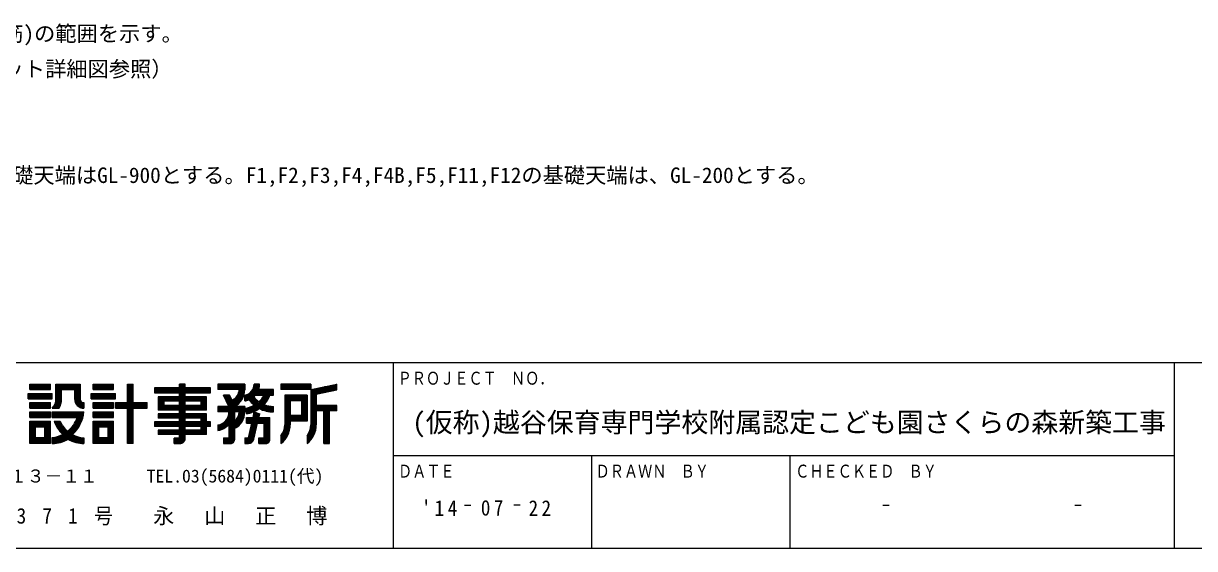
# Model space of a CAD drawing. Units: millimetres at full size, sheet at 1:200. Extents: x -919659 to 1109242, y -84607 to 904409.
# Drawn here: x -56008 to -22942, y -84607 to -69774 of the extents above; entities that cross this region are included whole.
import ezdxf
from ezdxf.enums import TextEntityAlignment as Align

# ---------------------------------------------------------------- set-up
doc = ezdxf.new("R2010")
doc.units = ezdxf.units.MM
doc.header["$LTSCALE"] = 200
doc.layers.add('0-F_通り芯', color=7, linetype='Continuous', lineweight=9)
doc.layers.add('7-8_', color=7, linetype='Continuous', lineweight=9)
doc.styles.add('ＭＳ ゴシック', font='')
doc.styles.get('ＭＳ ゴシック').set_extended_font_data('MS Gothic')

msp = doc.modelspace()

# ---------------------------------------------------------------- linework, layer by layer
at = {"layer": '7-8_', "color": 5, "lineweight": 5}
for p, q in [((1673.6, -79356.6), (-113726.4, -79356.6)), ((1673.6, -84606.6), (-113726.4, -84606.6))]:
    msp.add_line(p, q, dxfattribs=at)
at = {"layer": '7-8_', "color": 6, "lineweight": 20}
for p, q in [((-45568.7, -79356.6), (-45568.7, -84606.6)), ((-23518.7, -79356.6), (-23518.7, -84606.6)), ((-45568.7, -81981.6), (-23518.7, -81981.6)), ((-39968.7, -81981.6), (-39968.7, -84606.6)), ((-34368.7, -81981.6), (-34368.7, -84606.6)), ((-43554.8, -83381.6), (-43379.8, -83381.6)), ((-41982.5, -83381.6), (-42157.5, -83381.6)), ((-31743.7, -83381.6), (-31568.7, -83381.6)), ((-26318.7, -83381.6), (-26143.6, -83381.6))]:
    msp.add_line(p, q, dxfattribs=at)
at = {"layer": '7-8_', "color": 3, "lineweight": 13}
for p, q in [((-55823.2, -80116.8), (-55823.2, -79959.3)), ((-55823.2, -79959.3), (-55245.7, -79959.3)), ((-55245.7, -80116.8), (-55245.7, -79959.3)), ((-55088.2, -80379.2), (-55088.2, -79959.3)), ((-55088.2, -79959.3), (-54405.7, -79959.3)), ((-54405.7, -79959.3), (-54405.7, -80379.2)), ((-54038.2, -80116.8), (-54038.2, -79959.3)), ((-54038.2, -79959.3), (-53460.7, -79959.3)), ((-53460.7, -80116.8), (-53460.7, -79959.3)), ((-53066.9, -80484.3), (-53066.9, -79959.3)), ((-53066.9, -79959.3), (-52909.4, -79959.3)), ((-52909.4, -80484.3), (-52909.4, -79959.3)), ((-51596.9, -80064.3), (-51596.9, -79959.3)), ((-51439.4, -79959.3), (-51596.9, -79959.3)), ((-50520.7, -79959.3), (-50520.7, -80116.8)), ((-49759.5, -79959.3), (-50520.7, -79959.3)), ((-49759.5, -79959.3), (-49759.5, -80122.7)), ((-49339.4, -79959.3), (-49496.9, -79959.3)), ((-48735.7, -79959.3), (-48735.7, -80116.8)), ((-47895.7, -79959.3), (-48735.7, -79959.3)), ((-47895.7, -80116.8), (-47160.7, -79959.3)), ((-47895.7, -79959.3), (-47895.7, -81114.3)), ((-47160.7, -80119.9), (-47160.7, -79959.3)), ((-55875.7, -80221.8), (-55193.2, -80221.8)), ((-55875.7, -80379.2), (-55875.7, -80221.8)), ((-55823.2, -80116.8), (-55245.7, -80116.8)), ((-55193.2, -80379.2), (-55193.2, -80221.8)), ((-54930.7, -80379.2), (-54930.7, -80116.8)), ((-54930.7, -80116.8), (-54563.2, -80116.8)), ((-54563.2, -80116.8), (-54563.2, -80379.2)), ((-54090.7, -80221.8), (-53408.2, -80221.8)), ((-54090.7, -80379.2), (-54090.7, -80221.8)), ((-54038.2, -80116.8), (-53460.7, -80116.8)), ((-53408.2, -80379.2), (-53408.2, -80221.8)), ((-51596.9, -80064.3), (-52305.7, -80064.3)), ((-52305.7, -80064.3), (-52305.7, -80211.3)), ((-51596.9, -80211.3), (-52305.7, -80211.3)), ((-51596.9, -80316.3), (-52200.7, -80316.3)), ((-52200.7, -80316.3), (-52200.7, -80694.3)), ((-51596.9, -80316.3), (-51596.9, -80211.3)), ((-50730.7, -80211.3), (-51439.4, -80211.3)), ((-51439.4, -80316.3), (-51439.4, -80211.3)), ((-50835.7, -80316.3), (-51439.4, -80316.3)), ((-50835.7, -80694.3), (-50835.7, -80316.3)), ((-50730.7, -80211.3), (-50730.7, -80064.3)), ((-49916.9, -80116.8), (-50520.7, -80116.8)), ((-50205.7, -80589.3), (-50363.2, -80274.3)), ((-50187.1, -80274.3), (-50363.2, -80274.3)), ((-50118.8, -80410.8), (-50187.1, -80274.3)), ((-49759.5, -80433.5), (-49759.5, -80274.3)), ((-49458, -80274.3), (-49219.6, -80274.3)), ((-48945.7, -80116.8), (-49366.1, -80116.8)), ((-49050.7, -80274.3), (-48945.7, -80274.3)), ((-48945.7, -80274.3), (-48945.7, -80116.8)), ((-47895.7, -80116.8), (-48735.7, -80116.8)), ((-48630.7, -80274.3), (-48630.7, -81114.3)), ((-48000.7, -80274.3), (-48630.7, -80274.3)), ((-48000.7, -80274.3), (-48000.7, -81009.3)), ((-47738.2, -80245.9), (-47160.7, -80119.9)), ((-47738.2, -80245.9), (-47738.2, -80563)), ((-55875.7, -80379.2), (-55193.2, -80379.2)), ((-55823.2, -80641.8), (-55823.2, -80484.3)), ((-55823.2, -80484.3), (-55245.7, -80484.3)), ((-55823.2, -80641.8), (-55245.7, -80641.8)), ((-55245.7, -80641.8), (-55245.7, -80484.3)), ((-55193.2, -80641.8), (-54999.1, -80641.8)), ((-54300.7, -80484.3), (-54300.7, -80641.8)), ((-54090.7, -80379.2), (-53408.2, -80379.2)), ((-54038.2, -80484.3), (-53460.7, -80484.3)), ((-54038.2, -80641.8), (-54038.2, -80484.3)), ((-54038.2, -80641.8), (-53460.7, -80641.8)), ((-53460.7, -80641.8), (-53460.7, -80484.3)), ((-53408.2, -80641.8), (-53408.2, -80484.3)), ((-53408.2, -80484.3), (-53066.9, -80484.3)), ((-53408.2, -80641.8), (-53066.9, -80641.8)), ((-53066.9, -81639.3), (-53066.9, -80641.8)), ((-52909.4, -80484.3), (-52515.7, -80484.3)), ((-52909.4, -81639.3), (-52909.4, -80641.8)), ((-52909.4, -80641.8), (-52515.7, -80641.8)), ((-52515.7, -80641.8), (-52515.7, -80484.3)), ((-51596.9, -80442.3), (-52043.2, -80442.3)), ((-52043.2, -80442.3), (-52043.2, -80568.3)), ((-51596.9, -80568.3), (-52043.2, -80568.3)), ((-51596.9, -80568.3), (-51596.9, -80442.3)), ((-50993.2, -80442.3), (-51439.4, -80442.3)), ((-51439.4, -80568.3), (-51439.4, -80442.3)), ((-50993.2, -80568.3), (-51439.4, -80568.3)), ((-50993.2, -80568.3), (-50993.2, -80442.3)), ((-50205.7, -80589.3), (-50520.7, -80589.3)), ((-50520.7, -80589.3), (-50520.7, -80746.8)), ((-49759.5, -80589.3), (-50048.2, -80589.3)), ((-49759.5, -80431.8), (-49746.6, -80431.8)), ((-49759.5, -80589.3), (-49759.5, -80746.8)), ((-49707, -80799.3), (-49707, -80641.8)), ((-49642.9, -80404.1), (-49640.8, -80404.8)), ((-49506.4, -80545.9), (-49506.4, -80551.2)), ((-49356.8, -80458.6), (-49360.7, -80458.6)), ((-49354.1, -80650.4), (-49349.2, -80650.4)), ((-49212.8, -80539.2), (-49212.8, -80539.5)), ((-48945.7, -80746.8), (-48945.7, -80589.3)), ((-48158.2, -80431.8), (-48158.2, -80851.8)), ((-47160.7, -80563), (-47738.2, -80563)), ((-47160.7, -80720.5), (-47160.7, -80563)), ((-55823.2, -80904.3), (-55823.2, -80746.8)), ((-55823.2, -80746.8), (-55245.7, -80746.8)), ((-55823.2, -80904.3), (-55245.7, -80904.3)), ((-55823.2, -81639.3), (-55823.2, -81009.3)), ((-55823.2, -81009.3), (-55245.7, -81009.3)), ((-55245.7, -80904.3), (-55245.7, -80746.8)), ((-55245.7, -81639.3), (-55245.7, -81009.3)), ((-55193.2, -80746.8), (-54300.7, -80746.8)), ((-55193.2, -80904.3), (-55193.2, -80746.8)), ((-55193.2, -80904.3), (-54492.8, -80904.3)), ((-55140.3, -81009.3), (-54970.9, -81009.3)), ((-54038.2, -80746.8), (-53460.7, -80746.8)), ((-54038.2, -80904.3), (-54038.2, -80746.8)), ((-54038.2, -80904.3), (-53460.7, -80904.3)), ((-54038.2, -81009.3), (-53460.7, -81009.3)), ((-54038.2, -81639.3), (-54038.2, -81009.3)), ((-53460.7, -80904.3), (-53460.7, -80746.8)), ((-53460.7, -81639.3), (-53460.7, -81009.3)), ((-51596.9, -80694.3), (-52200.7, -80694.3)), ((-51596.9, -80799.3), (-52200.7, -80799.3)), ((-52200.7, -80799.3), (-52200.7, -80925.3)), ((-51596.9, -80925.3), (-52200.7, -80925.3)), ((-51596.9, -80799.3), (-51596.9, -80694.3)), ((-51596.9, -81030.3), (-51596.9, -80925.3)), ((-50835.7, -80694.3), (-51439.4, -80694.3)), ((-51439.4, -80799.3), (-51439.4, -80694.3)), ((-50835.7, -80799.3), (-51439.4, -80799.3)), ((-50993.2, -80925.3), (-51439.4, -80925.3)), ((-51439.4, -81030.3), (-51439.4, -80925.3)), ((-50993.2, -81030.3), (-50993.2, -80925.3)), ((-50835.7, -81030.3), (-50835.7, -80799.3)), ((-50205.7, -80746.8), (-50520.7, -80746.8)), ((-50048.2, -80746.8), (-50048.2, -81002.6)), ((-49916.9, -80746.8), (-50048.2, -80746.8)), ((-49707, -80904.3), (-49521.2, -80904.3)), ((-49707, -81061.8), (-49707, -80904.3)), ((-49521.2, -80904.3), (-49496.9, -80746.8)), ((-49496.9, -80746.8), (-49335.3, -80799.3)), ((-49359.5, -80904.3), (-49335.3, -80799.3)), ((-49359.5, -80904.3), (-49050.7, -80904.3)), ((-49050.7, -81534.3), (-49050.7, -80904.3)), ((-48960.3, -80746.8), (-48945.7, -80746.8)), ((-48158.2, -80851.8), (-48473.2, -80851.8)), ((-48473.2, -81009.3), (-48473.2, -81114.3)), ((-48000.7, -81009.3), (-48473.2, -81009.3)), ((-47738.2, -80720.5), (-47738.2, -81114.3)), ((-47528.2, -80720.5), (-47738.2, -80720.5)), ((-47528.2, -81639.3), (-47528.2, -80720.5)), ((-47160.7, -80720.5), (-47370.7, -80720.5)), ((-47370.7, -81639.3), (-47370.7, -80720.5)), ((-55665.7, -81481.8), (-55665.7, -81166.8)), ((-55665.7, -81166.8), (-55403.2, -81166.8)), ((-55403.2, -81481.8), (-55403.2, -81166.8)), ((-54763.4, -81290.4), (-54756.8, -81290.4)), ((-53880.7, -81481.8), (-53880.7, -81166.8)), ((-53880.7, -81166.8), (-53618.2, -81166.8)), ((-53618.2, -81481.8), (-53618.2, -81166.8)), ((-51596.9, -81030.3), (-52305.7, -81030.3)), ((-52305.7, -81030.3), (-52305.7, -81156.3)), ((-51596.9, -81156.3), (-52305.7, -81156.3)), ((-51596.9, -81261.3), (-52200.7, -81261.3)), ((-52200.7, -81261.3), (-52200.7, -81387.3)), ((-51596.9, -81261.3), (-51596.9, -81156.3)), ((-50993.2, -81030.3), (-51439.4, -81030.3)), ((-50993.2, -81156.3), (-51439.4, -81156.3)), ((-51439.4, -81261.3), (-51439.4, -81156.3)), ((-50993.2, -81261.3), (-51439.4, -81261.3)), ((-50993.2, -81261.3), (-50993.2, -81156.3)), ((-50730.7, -81030.3), (-50835.7, -81030.3)), ((-50835.7, -81387.3), (-50835.7, -81156.3)), ((-50730.7, -81156.3), (-50835.7, -81156.3)), ((-50730.7, -81156.3), (-50730.7, -81030.3)), ((-50520.7, -81114.3), (-50520.7, -81271.8)), ((-50205.7, -81099), (-50205.7, -81481.8)), ((-50048.2, -81219.3), (-50048.2, -81534.3)), ((-49707, -81061.8), (-49557.5, -81061.8)), ((-49654.5, -81481.8), (-49557.5, -81061.8)), ((-49501, -81517.2), (-49395.9, -81061.8)), ((-49395.9, -81061.8), (-49208.2, -81061.8)), ((-49208.2, -81481.8), (-49208.2, -81061.8)), ((-55245.7, -81639.3), (-55823.2, -81639.3)), ((-55403.2, -81481.8), (-55665.7, -81481.8)), ((-55193.2, -81639.3), (-55193.2, -81469.4)), ((-54901.3, -81377.9), (-54901.3, -81384.2)), ((-54749.8, -81514.6), (-54744.1, -81514.6)), ((-54623.1, -81383.4), (-54623.1, -81387)), ((-54300.7, -81480), (-54300.7, -81639.3)), ((-53460.7, -81639.3), (-54038.2, -81639.3)), ((-53618.2, -81481.8), (-53880.7, -81481.8)), ((-52909.4, -81639.3), (-53066.9, -81639.3)), ((-51596.9, -81387.3), (-52200.7, -81387.3)), ((-51754.4, -81639.3), (-51754.4, -81492.3)), ((-51596.9, -81492.3), (-51754.4, -81492.3)), ((-51754.4, -81639.3), (-51579.6, -81639.3)), ((-51596.9, -81492.3), (-51596.9, -81387.3)), ((-50835.7, -81387.3), (-51439.4, -81387.3)), ((-51439.4, -81492.3), (-51439.4, -81387.3)), ((-50363.2, -81481.8), (-50363.2, -81639.3)), ((-50363.2, -81481.8), (-50205.7, -81481.8)), ((-50363.2, -81639.3), (-50153.2, -81639.3)), ((-49759.5, -81481.8), (-49654.5, -81481.8)), ((-49365.7, -81481.8), (-49208.2, -81481.8)), ((-49365.7, -81639.3), (-49365.7, -81481.8)), ((-49365.7, -81639.3), (-49155.7, -81639.3)), ((-48735.7, -81420.4), (-48735.7, -81639.3)), ((-48000.7, -81420.4), (-48000.7, -81639.3)), ((-47528.2, -81639.3), (-47370.7, -81639.3))]:
    msp.add_line(p, q, dxfattribs=at)
at = {"layer": '7-8_'}
for p, q in [((-55823.2, -79963.3), (-55245.7, -79963.3)), ((-55823.2, -79998.3), (-55245.7, -79998.3)), ((-55088.2, -79963.3), (-54405.7, -79963.3)), ((-55088.2, -79998.3), (-54405.7, -79998.3)), ((-54038.2, -79963.3), (-53460.7, -79963.3)), ((-54038.2, -79998.3), (-53460.7, -79998.3)), ((-53066.9, -79963.3), (-52909.4, -79963.3)), ((-53066.9, -79998.3), (-52909.4, -79998.3)), ((-51596.9, -79963.3), (-51439.4, -79963.3)), ((-51596.9, -79998.3), (-51439.4, -79998.3)), ((-50520.7, -79963.3), (-49759.5, -79963.3)), ((-50520.7, -79998.3), (-49759.5, -79998.3)), ((-49499.3, -79998.3), (-49341, -79998.3)), ((-49497, -79963.3), (-49339.5, -79963.3)), ((-48735.7, -79963.3), (-47895.7, -79963.3)), ((-48735.7, -79998.3), (-47895.7, -79998.3)), ((-47342.7, -79998.3), (-47160.7, -79998.3)), ((-47179.4, -79963.3), (-47160.7, -79963.3)), ((-55875.7, -80243.3), (-55193.2, -80243.3)), ((-55875.7, -80278.3), (-55193.2, -80278.3)), ((-55875.7, -80313.3), (-55193.2, -80313.3)), ((-55875.7, -80348.3), (-55193.2, -80348.3)), ((-55823.2, -80033.3), (-55245.7, -80033.3)), ((-55823.2, -80068.3), (-55245.7, -80068.3)), ((-55823.2, -80103.3), (-55245.7, -80103.3)), ((-55088.2, -80033.3), (-54405.7, -80033.3)), ((-55088.2, -80068.3), (-54405.7, -80068.3)), ((-55088.2, -80103.3), (-54405.7, -80103.3)), ((-55088.2, -80138.3), (-54930.7, -80138.3)), ((-55088.2, -80173.3), (-54930.7, -80173.3)), ((-55088.2, -80208.3), (-54930.7, -80208.3)), ((-55088.2, -80243.3), (-54930.7, -80243.3)), ((-55088.2, -80278.3), (-54930.7, -80278.3)), ((-55088.2, -80313.3), (-54930.7, -80313.3)), ((-55088.2, -80348.3), (-54930.7, -80348.3)), ((-54563.2, -80138.3), (-54405.7, -80138.3)), ((-54563.2, -80173.3), (-54405.7, -80173.3)), ((-54563.2, -80208.3), (-54405.7, -80208.3)), ((-54563.2, -80243.3), (-54405.7, -80243.3)), ((-54563.2, -80278.3), (-54405.7, -80278.3)), ((-54563.2, -80313.3), (-54405.7, -80313.3)), ((-54563.2, -80348.3), (-54405.7, -80348.3)), ((-54090.7, -80243.3), (-53408.2, -80243.3)), ((-54090.7, -80278.3), (-53408.2, -80278.3)), ((-54090.7, -80313.3), (-53408.2, -80313.3)), ((-54090.7, -80348.3), (-53408.2, -80348.3)), ((-54038.2, -80033.3), (-53460.7, -80033.3)), ((-54038.2, -80068.3), (-53460.7, -80068.3)), ((-54038.2, -80103.3), (-53460.7, -80103.3)), ((-53066.9, -80033.3), (-52909.4, -80033.3)), ((-53066.9, -80068.3), (-52909.4, -80068.3)), ((-53066.9, -80103.3), (-52909.4, -80103.3)), ((-53066.9, -80138.3), (-52909.4, -80138.3)), ((-53066.9, -80173.3), (-52909.4, -80173.3)), ((-53066.9, -80208.3), (-52909.4, -80208.3)), ((-53066.9, -80243.3), (-52909.4, -80243.3)), ((-53066.9, -80278.3), (-52909.4, -80278.3)), ((-53066.9, -80313.3), (-52909.4, -80313.3)), ((-53066.9, -80348.3), (-52909.4, -80348.3)), ((-52305.7, -80068.3), (-50730.7, -80068.3)), ((-52305.7, -80103.3), (-50730.7, -80103.3)), ((-52305.7, -80138.3), (-50730.7, -80138.3)), ((-52305.7, -80173.3), (-50730.7, -80173.3)), ((-52305.7, -80208.3), (-50730.7, -80208.3)), ((-52200.7, -80348.3), (-50835.7, -80348.3)), ((-51596.9, -80033.3), (-51439.4, -80033.3)), ((-51596.9, -80243.3), (-51439.4, -80243.3)), ((-51596.9, -80278.3), (-51439.4, -80278.3)), ((-51596.9, -80313.3), (-51439.4, -80313.3)), ((-50520.7, -80033.3), (-49759.5, -80033.3)), ((-50520.7, -80068.3), (-49759.5, -80068.3)), ((-50520.7, -80103.3), (-49759.5, -80103.3)), ((-50361.2, -80278.3), (-50185.1, -80278.3)), ((-50343.7, -80313.3), (-50167.6, -80313.3)), ((-50326.2, -80348.3), (-50150.1, -80348.3)), ((-50018.3, -80348.3), (-49811.6, -80348.3)), ((-49985.7, -80313.3), (-49796.3, -80313.3)), ((-49961.5, -80278.3), (-49783.9, -80278.3)), ((-49943.4, -80243.3), (-49774.1, -80243.3)), ((-49930.5, -80208.3), (-49766.9, -80208.3)), ((-49922, -80173.3), (-49762.1, -80173.3)), ((-49917.7, -80138.3), (-49759.7, -80138.3)), ((-49759.5, -80278.3), (-49461.6, -80278.3)), ((-49759.5, -80313.3), (-49496.4, -80313.3)), ((-49759.5, -80348.3), (-49481.9, -80348.3)), ((-49669.2, -80243.3), (-48945.7, -80243.3)), ((-49615.8, -80208.3), (-48945.7, -80208.3)), ((-49579, -80173.3), (-48945.7, -80173.3)), ((-49551.6, -80138.3), (-48945.7, -80138.3)), ((-49531.1, -80103.3), (-49361.7, -80103.3)), ((-49516.1, -80068.3), (-49352.1, -80068.3)), ((-49505.6, -80033.3), (-49345.2, -80033.3)), ((-49260.2, -80348.3), (-49080.3, -80348.3)), ((-49239.1, -80313.3), (-49065, -80313.3)), ((-49221.4, -80278.3), (-49052, -80278.3)), ((-48735.7, -80033.3), (-47895.7, -80033.3)), ((-48735.7, -80068.3), (-47895.7, -80068.3)), ((-48735.7, -80103.3), (-47895.7, -80103.3)), ((-48630.7, -80278.3), (-48000.7, -80278.3)), ((-48630.7, -80313.3), (-48000.7, -80313.3)), ((-48630.7, -80348.3), (-48000.7, -80348.3)), ((-47895.7, -80138.3), (-47245, -80138.3)), ((-47895.7, -80173.3), (-47405.4, -80173.3)), ((-47895.7, -80208.3), (-47565.8, -80208.3)), ((-47895.7, -80243.3), (-47726.2, -80243.3)), ((-47895.7, -80278.3), (-47738.2, -80278.3)), ((-47895.7, -80313.3), (-47738.2, -80313.3)), ((-47895.7, -80348.3), (-47738.2, -80348.3)), ((-47832.7, -80103.3), (-47160.7, -80103.3)), ((-47669.4, -80068.3), (-47160.7, -80068.3)), ((-47506, -80033.3), (-47160.7, -80033.3)), ((-55823.2, -80488.3), (-55245.7, -80488.3)), ((-55823.2, -80523.3), (-55245.7, -80523.3)), ((-55823.2, -80558.3), (-55245.7, -80558.3)), ((-55823.2, -80593.3), (-55245.7, -80593.3)), ((-55823.2, -80628.3), (-55245.7, -80628.3)), ((-55180.9, -80628.3), (-54991.8, -80628.3)), ((-55154.1, -80593.3), (-54975.1, -80593.3)), ((-55132.9, -80558.3), (-54961.3, -80558.3)), ((-55116.5, -80523.3), (-54950.3, -80523.3)), ((-55104.1, -80488.3), (-54941.8, -80488.3)), ((-55095.5, -80453.3), (-54935.8, -80453.3)), ((-55090.2, -80418.3), (-54932.1, -80418.3)), ((-55088.2, -80383.3), (-54930.7, -80383.3)), ((-54563.2, -80383.3), (-54405.7, -80383.3)), ((-54560.3, -80418.3), (-54398.2, -80418.3)), ((-54552.6, -80453.3), (-54375.2, -80453.3)), ((-54539.5, -80488.3), (-54300.7, -80488.3)), ((-54520.2, -80523.3), (-54300.7, -80523.3)), ((-54492.7, -80558.3), (-54300.7, -80558.3)), ((-54452.7, -80593.3), (-54300.7, -80593.3)), ((-54383.8, -80628.3), (-54300.7, -80628.3)), ((-54038.2, -80488.3), (-53460.7, -80488.3)), ((-54038.2, -80523.3), (-53460.7, -80523.3)), ((-54038.2, -80558.3), (-53460.7, -80558.3)), ((-54038.2, -80593.3), (-53460.7, -80593.3)), ((-54038.2, -80628.3), (-53460.7, -80628.3)), ((-53408.2, -80488.3), (-52515.7, -80488.3)), ((-53408.2, -80523.3), (-52515.7, -80523.3)), ((-53408.2, -80558.3), (-52515.7, -80558.3)), ((-53408.2, -80593.3), (-52515.7, -80593.3)), ((-53408.2, -80628.3), (-52515.7, -80628.3)), ((-53066.9, -80383.3), (-52909.4, -80383.3)), ((-53066.9, -80418.3), (-52909.4, -80418.3)), ((-53066.9, -80453.3), (-52909.4, -80453.3)), ((-53066.9, -80663.3), (-52909.4, -80663.3)), ((-52200.7, -80383.3), (-50835.7, -80383.3)), ((-52200.7, -80418.3), (-50835.7, -80418.3)), ((-52200.7, -80453.3), (-52043.2, -80453.3)), ((-52200.7, -80488.3), (-52043.2, -80488.3)), ((-52200.7, -80523.3), (-52043.2, -80523.3)), ((-52200.7, -80558.3), (-52043.2, -80558.3)), ((-52200.7, -80593.3), (-50835.7, -80593.3)), ((-52200.7, -80628.3), (-50835.7, -80628.3)), ((-52200.7, -80663.3), (-50835.7, -80663.3)), ((-51596.9, -80453.3), (-51439.4, -80453.3)), ((-51596.9, -80488.3), (-51439.4, -80488.3)), ((-51596.9, -80523.3), (-51439.4, -80523.3)), ((-51596.9, -80558.3), (-51439.4, -80558.3)), ((-50993.2, -80453.3), (-50835.7, -80453.3)), ((-50993.2, -80488.3), (-50835.7, -80488.3)), ((-50993.2, -80523.3), (-50835.7, -80523.3)), ((-50993.2, -80558.3), (-50835.7, -80558.3)), ((-50520.7, -80593.3), (-49759.5, -80593.3)), ((-50520.7, -80628.3), (-49759.5, -80628.3)), ((-50520.7, -80663.3), (-49759.5, -80663.3)), ((-50308.7, -80383.3), (-50132.6, -80383.3)), ((-50291.2, -80418.3), (-49852.3, -80418.3)), ((-50273.7, -80453.3), (-49878.6, -80453.3)), ((-50256.2, -80488.3), (-49910, -80488.3)), ((-50238.7, -80523.3), (-49948, -80523.3)), ((-50221.2, -80558.3), (-49994.9, -80558.3)), ((-50064, -80383.3), (-49830.2, -80383.3)), ((-49759.5, -80383.3), (-49449.4, -80383.3)), ((-49759.5, -80418.3), (-49684.7, -80418.3)), ((-49707, -80663.3), (-49371.4, -80663.3)), ((-49660.8, -80628.3), (-48945.7, -80628.3)), ((-49630.4, -80418.3), (-49411.9, -80418.3)), ((-49601.2, -80453.3), (-49368.1, -80453.3)), ((-49577.2, -80593.3), (-48945.7, -80593.3)), ((-49568.8, -80488.3), (-49167.5, -80488.3)), ((-49532.4, -80523.3), (-49197.7, -80523.3)), ((-49516.9, -80558.3), (-49159.5, -80558.3)), ((-49350.8, -80453.3), (-49141.2, -80453.3)), ((-49323.2, -80663.3), (-48945.7, -80663.3)), ((-49315.1, -80418.3), (-49118.1, -80418.3)), ((-49285.3, -80383.3), (-49097.9, -80383.3)), ((-48630.7, -80383.3), (-48000.7, -80383.3)), ((-48630.7, -80418.3), (-48000.7, -80418.3)), ((-48630.7, -80453.3), (-48473.2, -80453.3)), ((-48630.7, -80488.3), (-48473.2, -80488.3)), ((-48630.7, -80523.3), (-48473.2, -80523.3)), ((-48630.7, -80558.3), (-48473.2, -80558.3)), ((-48630.7, -80593.3), (-48473.2, -80593.3)), ((-48630.7, -80628.3), (-48473.2, -80628.3)), ((-48630.7, -80663.3), (-48473.2, -80663.3)), ((-48158.2, -80453.3), (-48000.7, -80453.3)), ((-48158.2, -80488.3), (-48000.7, -80488.3)), ((-48158.2, -80523.3), (-48000.7, -80523.3)), ((-48158.2, -80558.3), (-48000.7, -80558.3)), ((-48158.2, -80593.3), (-48000.7, -80593.3)), ((-48158.2, -80628.3), (-48000.7, -80628.3)), ((-48158.2, -80663.3), (-48000.7, -80663.3)), ((-47895.7, -80383.3), (-47738.2, -80383.3)), ((-47895.7, -80418.3), (-47738.2, -80418.3)), ((-47895.7, -80453.3), (-47738.2, -80453.3)), ((-47895.7, -80488.3), (-47738.2, -80488.3)), ((-47895.7, -80523.3), (-47738.2, -80523.3)), ((-47895.7, -80558.3), (-47738.2, -80558.3)), ((-47895.7, -80593.3), (-47160.7, -80593.3)), ((-47895.7, -80628.3), (-47160.7, -80628.3)), ((-47895.7, -80663.3), (-47160.7, -80663.3)), ((-55823.2, -80768.3), (-55245.7, -80768.3)), ((-55823.2, -80803.3), (-55245.7, -80803.3)), ((-55823.2, -80838.3), (-55245.7, -80838.3)), ((-55823.2, -80873.3), (-55245.7, -80873.3)), ((-55193.2, -80768.3), (-54303, -80768.3)), ((-55193.2, -80803.3), (-54307.7, -80803.3)), ((-55193.2, -80838.3), (-54313.7, -80838.3)), ((-55193.2, -80873.3), (-54321.1, -80873.3)), ((-54520.5, -80978.3), (-54351.6, -80978.3)), ((-54506.4, -80943.3), (-54340, -80943.3)), ((-54494.1, -80908.3), (-54329.9, -80908.3)), ((-54038.2, -80768.3), (-53460.7, -80768.3)), ((-54038.2, -80803.3), (-53460.7, -80803.3)), ((-54038.2, -80838.3), (-53460.7, -80838.3)), ((-54038.2, -80873.3), (-53460.7, -80873.3)), ((-53066.9, -80698.3), (-52909.4, -80698.3)), ((-53066.9, -80733.3), (-52909.4, -80733.3)), ((-53066.9, -80768.3), (-52909.4, -80768.3)), ((-53066.9, -80803.3), (-52909.4, -80803.3)), ((-53066.9, -80838.3), (-52909.4, -80838.3)), ((-53066.9, -80873.3), (-52909.4, -80873.3)), ((-53066.9, -80908.3), (-52909.4, -80908.3)), ((-53066.9, -80943.3), (-52909.4, -80943.3)), ((-53066.9, -80978.3), (-52909.4, -80978.3)), ((-52200.7, -80803.3), (-50835.7, -80803.3)), ((-52200.7, -80838.3), (-50835.7, -80838.3)), ((-52200.7, -80873.3), (-50835.7, -80873.3)), ((-52200.7, -80908.3), (-50835.7, -80908.3)), ((-51596.9, -80698.3), (-51439.4, -80698.3)), ((-51596.9, -80733.3), (-51439.4, -80733.3)), ((-51596.9, -80768.3), (-51439.4, -80768.3)), ((-51596.9, -80943.3), (-51439.4, -80943.3)), ((-51596.9, -80978.3), (-51439.4, -80978.3)), ((-50993.2, -80943.3), (-50835.7, -80943.3)), ((-50993.2, -80978.3), (-50835.7, -80978.3)), ((-50520.7, -80698.3), (-49759.5, -80698.3)), ((-50520.7, -80733.3), (-49759.5, -80733.3)), ((-50283.1, -80978.3), (-50048.2, -80978.3)), ((-50258.8, -80943.3), (-50048.2, -80943.3)), ((-50240, -80908.3), (-50048.2, -80908.3)), ((-50225.8, -80873.3), (-50048.2, -80873.3)), ((-50215.5, -80838.3), (-50048.2, -80838.3)), ((-50209, -80803.3), (-50048.2, -80803.3)), ((-50205.9, -80768.3), (-50048.2, -80768.3)), ((-50018.3, -80978.3), (-49811.6, -80978.3)), ((-49985.7, -80943.3), (-49796.3, -80943.3)), ((-49961.5, -80908.3), (-49783.9, -80908.3)), ((-49943.4, -80873.3), (-49774.1, -80873.3)), ((-49930.5, -80838.3), (-49766.9, -80838.3)), ((-49922, -80803.3), (-49762.1, -80803.3)), ((-49917.7, -80768.3), (-49759.7, -80768.3)), ((-49707, -80698.3), (-49424.3, -80698.3)), ((-49707, -80733.3), (-49489.3, -80733.3)), ((-49707, -80768.3), (-49576.1, -80768.3)), ((-49707, -80908.3), (-49050.7, -80908.3)), ((-49707, -80943.3), (-49050.7, -80943.3)), ((-49707, -80978.3), (-49050.7, -80978.3)), ((-49516.4, -80873.3), (-49352.4, -80873.3)), ((-49511, -80838.3), (-49344.3, -80838.3)), ((-49505.6, -80803.3), (-49336.2, -80803.3)), ((-49500.3, -80768.3), (-49430.7, -80768.3)), ((-49238.2, -80698.3), (-48945.7, -80698.3)), ((-49105.1, -80733.3), (-48945.7, -80733.3)), ((-48630.7, -80698.3), (-48473.2, -80698.3)), ((-48630.7, -80733.3), (-48473.2, -80733.3)), ((-48630.7, -80768.3), (-48473.2, -80768.3)), ((-48630.7, -80803.3), (-48473.2, -80803.3)), ((-48630.7, -80838.3), (-48473.2, -80838.3)), ((-48630.7, -80873.3), (-48000.7, -80873.3)), ((-48630.7, -80908.3), (-48000.7, -80908.3)), ((-48630.7, -80943.3), (-48000.7, -80943.3)), ((-48630.7, -80978.3), (-48000.7, -80978.3)), ((-48158.2, -80698.3), (-48000.7, -80698.3)), ((-48158.2, -80733.3), (-48000.7, -80733.3)), ((-48158.2, -80768.3), (-48000.7, -80768.3)), ((-48158.2, -80803.3), (-48000.7, -80803.3)), ((-48158.2, -80838.3), (-48000.7, -80838.3)), ((-47895.7, -80698.3), (-47160.7, -80698.3)), ((-47895.7, -80733.3), (-47738.2, -80733.3)), ((-47895.7, -80768.3), (-47738.2, -80768.3)), ((-47895.7, -80803.3), (-47738.2, -80803.3)), ((-47895.7, -80838.3), (-47738.2, -80838.3)), ((-47895.7, -80873.3), (-47738.2, -80873.3)), ((-47895.7, -80908.3), (-47738.2, -80908.3)), ((-47895.7, -80943.3), (-47738.2, -80943.3)), ((-47895.7, -80978.3), (-47738.2, -80978.3)), ((-47528.2, -80733.3), (-47370.7, -80733.3)), ((-47528.2, -80768.3), (-47370.7, -80768.3)), ((-47528.2, -80803.3), (-47370.7, -80803.3)), ((-47528.2, -80838.3), (-47370.7, -80838.3)), ((-47528.2, -80873.3), (-47370.7, -80873.3)), ((-47528.2, -80908.3), (-47370.7, -80908.3)), ((-47528.2, -80943.3), (-47370.7, -80943.3)), ((-47528.2, -80978.3), (-47370.7, -80978.3)), ((-55823.2, -81013.3), (-55245.7, -81013.3)), ((-55823.2, -81048.3), (-55245.7, -81048.3)), ((-55823.2, -81083.3), (-55245.7, -81083.3)), ((-55823.2, -81118.3), (-55245.7, -81118.3)), ((-55823.2, -81153.3), (-55245.7, -81153.3)), ((-55823.2, -81188.3), (-55665.7, -81188.3)), ((-55823.2, -81223.3), (-55665.7, -81223.3)), ((-55823.2, -81258.3), (-55665.7, -81258.3)), ((-55823.2, -81293.3), (-55665.7, -81293.3)), ((-55823.2, -81328.3), (-55665.7, -81328.3)), ((-55403.2, -81188.3), (-55245.7, -81188.3)), ((-55403.2, -81223.3), (-55245.7, -81223.3)), ((-55403.2, -81258.3), (-55245.7, -81258.3)), ((-55403.2, -81293.3), (-55245.7, -81293.3)), ((-55403.2, -81328.3), (-55245.7, -81328.3)), ((-55138.8, -81013.3), (-54969.2, -81013.3)), ((-55125.4, -81048.3), (-54952.6, -81048.3)), ((-55110.4, -81083.3), (-54933.8, -81083.3)), ((-55093.7, -81118.3), (-54912.6, -81118.3)), ((-55075.1, -81153.3), (-54888.9, -81153.3)), ((-55054.7, -81188.3), (-54862.3, -81188.3)), ((-55032.1, -81223.3), (-54832.3, -81223.3)), ((-55007.2, -81258.3), (-54798.4, -81258.3)), ((-54979.8, -81293.3), (-54534.3, -81293.3)), ((-54949.6, -81328.3), (-54566.1, -81328.3)), ((-54719.5, -81258.3), (-54505.4, -81258.3)), ((-54683.6, -81223.3), (-54479.1, -81223.3)), ((-54651.7, -81188.3), (-54455.1, -81188.3)), ((-54623.3, -81153.3), (-54433.3, -81153.3)), ((-54597.8, -81118.3), (-54413.5, -81118.3)), ((-54575.1, -81083.3), (-54395.5, -81083.3)), ((-54554.7, -81048.3), (-54379.2, -81048.3)), ((-54536.6, -81013.3), (-54364.6, -81013.3)), ((-54038.2, -81013.3), (-53460.7, -81013.3)), ((-54038.2, -81048.3), (-53460.7, -81048.3)), ((-54038.2, -81083.3), (-53460.7, -81083.3)), ((-54038.2, -81118.3), (-53460.7, -81118.3)), ((-54038.2, -81153.3), (-53460.7, -81153.3)), ((-54038.2, -81188.3), (-53880.7, -81188.3)), ((-54038.2, -81223.3), (-53880.7, -81223.3)), ((-54038.2, -81258.3), (-53880.7, -81258.3)), ((-54038.2, -81293.3), (-53880.7, -81293.3)), ((-54038.2, -81328.3), (-53880.7, -81328.3)), ((-53618.2, -81188.3), (-53460.7, -81188.3)), ((-53618.2, -81223.3), (-53460.7, -81223.3)), ((-53618.2, -81258.3), (-53460.7, -81258.3)), ((-53618.2, -81293.3), (-53460.7, -81293.3)), ((-53618.2, -81328.3), (-53460.7, -81328.3)), ((-53066.9, -81013.3), (-52909.4, -81013.3)), ((-53066.9, -81048.3), (-52909.4, -81048.3)), ((-53066.9, -81083.3), (-52909.4, -81083.3)), ((-53066.9, -81118.3), (-52909.4, -81118.3)), ((-53066.9, -81153.3), (-52909.4, -81153.3)), ((-53066.9, -81188.3), (-52909.4, -81188.3)), ((-53066.9, -81223.3), (-52909.4, -81223.3)), ((-53066.9, -81258.3), (-52909.4, -81258.3)), ((-53066.9, -81293.3), (-52909.4, -81293.3)), ((-53066.9, -81328.3), (-52909.4, -81328.3)), ((-52305.7, -81048.3), (-50730.7, -81048.3)), ((-52305.7, -81083.3), (-50730.7, -81083.3)), ((-52305.7, -81118.3), (-50730.7, -81118.3)), ((-52305.7, -81153.3), (-50730.7, -81153.3)), ((-52200.7, -81293.3), (-50835.7, -81293.3)), ((-52200.7, -81328.3), (-50835.7, -81328.3)), ((-51596.9, -81013.3), (-51439.4, -81013.3)), ((-51596.9, -81188.3), (-51439.4, -81188.3)), ((-51596.9, -81223.3), (-51439.4, -81223.3)), ((-51596.9, -81258.3), (-51439.4, -81258.3)), ((-50993.2, -81013.3), (-50835.7, -81013.3)), ((-50993.2, -81188.3), (-50835.7, -81188.3)), ((-50993.2, -81223.3), (-50835.7, -81223.3)), ((-50993.2, -81258.3), (-50835.7, -81258.3)), ((-50520.7, -81118.3), (-50223.7, -81118.3)), ((-50520.7, -81153.3), (-50261.5, -81153.3)), ((-50520.7, -81188.3), (-50308.1, -81188.3)), ((-50520.7, -81223.3), (-50368.6, -81223.3)), ((-50520.7, -81258.3), (-50459.6, -81258.3)), ((-50415.1, -81083.3), (-49878.6, -81083.3)), ((-50355.7, -81048.3), (-49852.3, -81048.3)), ((-50314.3, -81013.3), (-49830.2, -81013.3)), ((-50205.7, -81118.3), (-49910.1, -81118.3)), ((-50205.7, -81153.3), (-49948, -81153.3)), ((-50205.7, -81188.3), (-49994.9, -81188.3)), ((-50205.7, -81223.3), (-50048.2, -81223.3)), ((-50205.7, -81258.3), (-50048.2, -81258.3)), ((-50205.7, -81293.3), (-50048.2, -81293.3)), ((-50205.7, -81328.3), (-50048.2, -81328.3)), ((-49707, -81013.3), (-49050.7, -81013.3)), ((-49707, -81048.3), (-49050.7, -81048.3)), ((-49619, -81328.3), (-49457.4, -81328.3)), ((-49610.9, -81293.3), (-49449.3, -81293.3)), ((-49602.9, -81258.3), (-49441.2, -81258.3)), ((-49594.8, -81223.3), (-49433.1, -81223.3)), ((-49586.7, -81188.3), (-49425.1, -81188.3)), ((-49578.6, -81153.3), (-49417, -81153.3)), ((-49570.6, -81118.3), (-49408.9, -81118.3)), ((-49562.5, -81083.3), (-49400.8, -81083.3)), ((-49208.2, -81083.3), (-49050.7, -81083.3)), ((-49208.2, -81118.3), (-49050.7, -81118.3)), ((-49208.2, -81153.3), (-49050.7, -81153.3)), ((-49208.2, -81188.3), (-49050.7, -81188.3)), ((-49208.2, -81223.3), (-49050.7, -81223.3)), ((-49208.2, -81258.3), (-49050.7, -81258.3)), ((-49208.2, -81293.3), (-49050.7, -81293.3)), ((-49208.2, -81328.3), (-49050.7, -81328.3)), ((-48678.9, -81328.3), (-48509.1, -81328.3)), ((-48663.9, -81293.3), (-48498.1, -81293.3)), ((-48651.9, -81258.3), (-48489.2, -81258.3)), ((-48642.7, -81223.3), (-48482.3, -81223.3)), ((-48636.2, -81188.3), (-48477.4, -81188.3)), ((-48632.2, -81153.3), (-48474.4, -81153.3)), ((-48630.7, -81013.3), (-48473.2, -81013.3)), ((-48630.7, -81048.3), (-48473.2, -81048.3)), ((-48630.7, -81083.3), (-48473.2, -81083.3)), ((-48630.7, -81118.3), (-48473.2, -81118.3)), ((-47943.9, -81328.3), (-47774.1, -81328.3)), ((-47928.9, -81293.3), (-47763.1, -81293.3)), ((-47916.9, -81258.3), (-47754.2, -81258.3)), ((-47907.7, -81223.3), (-47747.3, -81223.3)), ((-47901.2, -81188.3), (-47742.4, -81188.3)), ((-47897.2, -81153.3), (-47739.3, -81153.3)), ((-47895.7, -81013.3), (-47738.2, -81013.3)), ((-47895.7, -81048.3), (-47738.2, -81048.3)), ((-47895.7, -81083.3), (-47738.2, -81083.3)), ((-47895.7, -81118.3), (-47738.2, -81118.3)), ((-47528.2, -81013.3), (-47370.7, -81013.3)), ((-47528.2, -81048.3), (-47370.7, -81048.3)), ((-47528.2, -81083.3), (-47370.7, -81083.3)), ((-47528.2, -81118.3), (-47370.7, -81118.3)), ((-47528.2, -81153.3), (-47370.7, -81153.3)), ((-47528.2, -81188.3), (-47370.7, -81188.3)), ((-47528.2, -81223.3), (-47370.7, -81223.3)), ((-47528.2, -81258.3), (-47370.7, -81258.3)), ((-47528.2, -81293.3), (-47370.7, -81293.3)), ((-47528.2, -81328.3), (-47370.7, -81328.3)), ((-55823.2, -81363.3), (-55665.7, -81363.3)), ((-55823.2, -81398.3), (-55665.7, -81398.3)), ((-55823.2, -81433.3), (-55665.7, -81433.3)), ((-55823.2, -81468.3), (-55665.7, -81468.3)), ((-55823.2, -81503.3), (-55245.7, -81503.3)), ((-55823.2, -81538.3), (-55245.7, -81538.3)), ((-55823.2, -81573.3), (-55245.7, -81573.3)), ((-55823.2, -81608.3), (-55245.7, -81608.3)), ((-55403.2, -81363.3), (-55245.7, -81363.3)), ((-55403.2, -81398.3), (-55245.7, -81398.3)), ((-55403.2, -81433.3), (-55245.7, -81433.3)), ((-55403.2, -81468.3), (-55245.7, -81468.3)), ((-55193.2, -81503.3), (-54300.7, -81503.3)), ((-55193.2, -81538.3), (-54791.1, -81538.3)), ((-55193.2, -81573.3), (-54864.7, -81573.3)), ((-55193.2, -81608.3), (-54965.8, -81608.3)), ((-55182.6, -81468.3), (-54393.5, -81468.3)), ((-55019.9, -81433.3), (-54520.5, -81433.3)), ((-54930.3, -81398.3), (-54601.5, -81398.3)), ((-54916.3, -81363.3), (-54601.2, -81363.3)), ((-54702.8, -81538.3), (-54300.7, -81538.3)), ((-54629.2, -81573.3), (-54300.7, -81573.3)), ((-54528, -81608.3), (-54300.7, -81608.3)), ((-54038.2, -81363.3), (-53880.7, -81363.3)), ((-54038.2, -81398.3), (-53880.7, -81398.3)), ((-54038.2, -81433.3), (-53880.7, -81433.3)), ((-54038.2, -81468.3), (-53880.7, -81468.3)), ((-54038.2, -81503.3), (-53460.7, -81503.3)), ((-54038.2, -81538.3), (-53460.7, -81538.3)), ((-54038.2, -81573.3), (-53460.7, -81573.3)), ((-54038.2, -81608.3), (-53460.7, -81608.3)), ((-53618.2, -81363.3), (-53460.7, -81363.3)), ((-53618.2, -81398.3), (-53460.7, -81398.3)), ((-53618.2, -81433.3), (-53460.7, -81433.3)), ((-53618.2, -81468.3), (-53460.7, -81468.3)), ((-53066.9, -81363.3), (-52909.4, -81363.3)), ((-53066.9, -81398.3), (-52909.4, -81398.3)), ((-53066.9, -81433.3), (-52909.4, -81433.3)), ((-53066.9, -81468.3), (-52909.4, -81468.3)), ((-53066.9, -81503.3), (-52909.4, -81503.3)), ((-53066.9, -81538.3), (-52909.4, -81538.3)), ((-53066.9, -81573.3), (-52909.4, -81573.3)), ((-53066.9, -81608.3), (-52909.4, -81608.3)), ((-52200.7, -81363.3), (-50835.7, -81363.3)), ((-51754.4, -81503.3), (-51440, -81503.3)), ((-51754.4, -81538.3), (-51447.2, -81538.3)), ((-51754.4, -81573.3), (-51464.4, -81573.3)), ((-51754.4, -81608.3), (-51497, -81608.3)), ((-51596.9, -81398.3), (-51439.4, -81398.3)), ((-51596.9, -81433.3), (-51439.4, -81433.3)), ((-51596.9, -81468.3), (-51439.4, -81468.3)), ((-50363.2, -81503.3), (-50048.2, -81503.3)), ((-50363.2, -81538.3), (-50048.2, -81538.3)), ((-50363.2, -81573.3), (-50055.7, -81573.3)), ((-50363.2, -81608.3), (-50078.7, -81608.3)), ((-50205.7, -81363.3), (-50048.2, -81363.3)), ((-50205.7, -81398.3), (-50048.2, -81398.3)), ((-50205.7, -81433.3), (-50048.2, -81433.3)), ((-50205.7, -81468.3), (-50048.2, -81468.3)), ((-49759.5, -81503.3), (-49497.8, -81503.3)), ((-49759.5, -81538.3), (-49507.4, -81538.3)), ((-49759.5, -81573.3), (-49526.3, -81573.3)), ((-49759.5, -81608.3), (-49560.6, -81608.3)), ((-49651.3, -81468.3), (-49489.7, -81468.3)), ((-49643.3, -81433.3), (-49481.6, -81433.3)), ((-49635.2, -81398.3), (-49473.5, -81398.3)), ((-49627.1, -81363.3), (-49465.4, -81363.3)), ((-49365.7, -81503.3), (-49050.7, -81503.3)), ((-49365.7, -81538.3), (-49050.7, -81538.3)), ((-49365.7, -81573.3), (-49058.2, -81573.3)), ((-49365.7, -81608.3), (-49081.2, -81608.3)), ((-49208.2, -81363.3), (-49050.7, -81363.3)), ((-49208.2, -81398.3), (-49050.7, -81398.3)), ((-49208.2, -81433.3), (-49050.7, -81433.3)), ((-49208.2, -81468.3), (-49050.7, -81468.3)), ((-48735.7, -81433.3), (-48555.9, -81433.3)), ((-48735.7, -81468.3), (-48576.9, -81468.3)), ((-48735.7, -81503.3), (-48600.9, -81503.3)), ((-48735.7, -81538.3), (-48628.6, -81538.3)), ((-48735.7, -81573.3), (-48660.4, -81573.3)), ((-48735.7, -81608.3), (-48697.5, -81608.3)), ((-48719.4, -81398.3), (-48537.8, -81398.3)), ((-48697.3, -81363.3), (-48522.3, -81363.3)), ((-48000.7, -81433.3), (-47820.9, -81433.3)), ((-48000.7, -81468.3), (-47841.8, -81468.3)), ((-48000.7, -81503.3), (-47865.9, -81503.3)), ((-48000.7, -81538.3), (-47893.5, -81538.3)), ((-48000.7, -81573.3), (-47925.4, -81573.3)), ((-48000.7, -81608.3), (-47962.4, -81608.3)), ((-47984.4, -81398.3), (-47802.8, -81398.3)), ((-47962.3, -81363.3), (-47787.2, -81363.3)), ((-47528.2, -81363.3), (-47370.7, -81363.3)), ((-47528.2, -81398.3), (-47370.7, -81398.3)), ((-47528.2, -81433.3), (-47370.7, -81433.3)), ((-47528.2, -81468.3), (-47370.7, -81468.3)), ((-47528.2, -81503.3), (-47370.7, -81503.3)), ((-47528.2, -81538.3), (-47370.7, -81538.3)), ((-47528.2, -81573.3), (-47370.7, -81573.3)), ((-47528.2, -81608.3), (-47370.7, -81608.3))]:
    msp.add_line(p, q, dxfattribs=at)
at = {"layer": '7-8_', "color": 3, "lineweight": 13}
for points in [[(-50730.7, -80064.3), (-51439.4, -80064.3), (-51439.4, -79959.3)], [(-48158.2, -80431.8), (-48473.2, -80431.8), (-48473.2, -80851.8)], [(-49759.5, -81481.8), (-49759.5, -81639.3), (-49654.5, -81639.3)]]:
    msp.add_lwpolyline(points, dxfattribs=at)
for centre, radius, start, end in [((-49817.2, -79959.3), 320.2, 280.38884, 359.99998), ((-49817.2, -79959.3), 477.7, 340.75121, 359.99998), ((-50231.9, -80116.8), 315, 291.03973, 359.99997), ((-50285.5, -80119.7), 526.1, 296.81599, 0.32481), ((-49817.2, -79959.3), 477.7, 310.85063, 318.75035), ((-48953.4, -79889.3), 700, 218.03928, 234.42145), ((-49707, -80054.8), 534.5, 310.92406, 335.75484), ((-49707, -80054.8), 691.9, 315.57062, 341.50774), ((-55468.8, -80379.2), 380.6, 316.39714, 359.99998), ((-55468.8, -80379.2), 538.1, 330.80356, 359.99997), ((-54300.7, -80379.2), 262.5, 179.99997, 269.99998), ((-54300.7, -80379.2), 105, 179.99997, 269.99997), ((-49817.2, -79959.3), 477.7, 276.94283, 291.39044), ((-49857.9, -80040.2), 620.2, 284.08388, 304.51759), ((-49815.4, -80049.7), 757.3, 278.23125, 307.52177), ((-48952.9, -79884.1), 862.6, 217.12914, 230.09125), ((-48952.9, -79884.1), 862.6, 242.65341, 270.48347), ((-48953.4, -79889.3), 700, 248.25023, 270.62906), ((-54248.2, -80692.7), 946.5, 199.53729, 226.37524), ((-54248.2, -80692.7), 789, 203.65158, 229.23907), ((-55272.5, -80654.5), 818.7, 309.04437, 342.23769), ((-55272.5, -80654.5), 976.2, 311.69685, 354.57643), ((-50569.1, -80754), 363.5, 277.66251, 1.13484), ((-50285.5, -80749.8), 526.1, 296.81599, 0.32481), ((-50231.9, -80746.8), 315, 305.68532, 359.99997), ((-50605.2, -80744.1), 534.3, 279.10524, 318.39592), ((-49129.4, -81114.3), 656.2, 306.86987, 359.99998), ((-49129.4, -81114.3), 498.7, 322.13634, 359.99998), ((-48394.4, -81114.3), 656.2, 306.86987, 359.99998), ((-48394.4, -81114.3), 498.7, 322.13634, 359.99998), ((-55272.5, -80654.5), 818.7, 275.56291, 296.96767), ((-55193.6, -80786.5), 852.7, 270.03079, 301.3667), ((-54300.2, -80786.5), 852.7, 238.63326, 269.96916), ((-54248.2, -80692.7), 789, 241.62743, 266.18492), ((-51588.3, -81490.7), 148.8, 266.65973, 359.39035), ((-50153.2, -81534.3), 105, 269.99995, 359.99997), ((-49654.5, -81481.8), 157.5, 269.99995, 347.00536), ((-49155.7, -81534.3), 105, 269.99995, 359.99997)]:
    msp.add_arc(centre, radius, start, end, dxfattribs=at)

# ---------------------------------------------------------------- texts
at = {"layer": '0-F_通り芯', "style": 'ＭＳ ゴシック'}
for s, p in [('     は土間コンクリート(t=150,D13@200シングル配筋)の範囲を示す。', (-70693.5, -70412.8)), ('     は配管ピットの範囲を示す。（断面は、配管ピット詳細図参照）', (-70693.5, -71412.8)), ('F1A,F2A,F3A,F4A,F4C,F5A,F6A,F7A,F8A,F9A,F10Aの基礎天端はGL-900とする。F1,F2,F3,F4,F4B,F5,F11,F12の基礎天端は、GL-200とする。', (-70693.5, -74412.8))]:
    msp.add_text(s, height=439.9, dxfattribs=at).set_placement(p, align=Align.BOTTOM_LEFT)
at = {"layer": '7-8_', "style": 'ＭＳ ゴシック', "width": 0.8}
for s, p in [('ＰＲＯＪＥＣＴ\u3000ＮＯ．', (-45443.1, -80087.9)), ('ＤＡＴＥ', (-45431.4, -82712.9)), ('ＤＲＡＷＮ\u3000ＢＹ', (-39853.3, -82712.9)), ('ＣＨＥＣＫＥＤ\u3000ＢＹ', (-34218.1, -82712.9))]:
    msp.add_text(s, height=366.6, dxfattribs=at).set_placement(p, align=Align.BOTTOM_LEFT)
at = {"layer": '7-8_', "color": 3, "style": 'ＭＳ ゴシック'}
msp.add_text('(仮称)越谷保育専門学校附属認定こども園さくらの森新築工事', height=557.2, dxfattribs=at).set_placement((-45029.5, -81486.6), align=Align.BOTTOM_LEFT)
at = {"layer": '7-8_', "style": 'ＭＳ ゴシック'}
for s, p in [('東  京  都  文  京  区  小  石  川 ５－１３－１１', (-66150.7, -82850.6)), ('TEL.03(5684)0111(代)', (-52528.4, -82850.6))]:
    msp.add_text(s, height=366.6, dxfattribs=at).set_placement(p, align=Align.BOTTOM_LEFT)
at = {"layer": '7-8_', "char_height": 439.9, "attachment_point": 7, "style": 'ＭＳ ゴシック'}
for s, insert in [("\\T1.38;\\W0.9;'14", (-44770.8, -83681.6)), ('\\T1.36;\\W0.9;07', (-43093.7, -83681.6)), ('\\T1.36;\\W0.9;22', (-41744.7, -83681.6)), ('\\T1.35;\\W0.9;大\\~臣\\~登\\~録\\~第\\~7\\~1\\~3\\~7\\~1\\~号', (-63116.3, -83950.1)), ('\\T1.2;永\u3000山\u3000正\u3000博', (-52347.3, -83950.1))]:
    msp.add_mtext(s, dxfattribs=dict(at, insert=insert))

doc.saveas('drawing.dxf')
